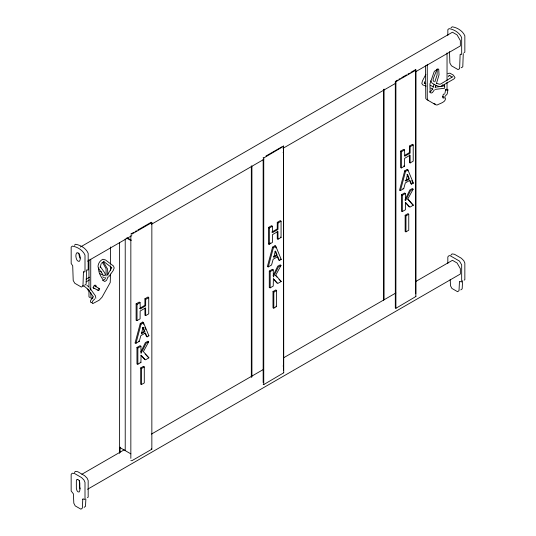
<?xml version="1.0" encoding="UTF-8"?>
<svg xmlns="http://www.w3.org/2000/svg" width="536" height="536" viewBox="0 0 536 536"><rect width="100%" height="100%" fill="white"/><g stroke="black" fill="none" stroke-linecap="round" stroke-linejoin="round"><path stroke-width="0.8" d="M88.963 289.889L88.963 296.562L89.318 297.312L90.149 297.245M88.963 287.39L88.963 259.873M90.738 292.582L91.1 298.338L92.386 298.009L92.949 296.911M90.738 290.083L90.738 259.23M98.731 267.451C97.887 272.69 101.465 277.46 104.198 281.413L105.398 281.192L106.644 280.161L107.91 277.005M106.135 275.98L106.061 268.643L102.671 262.694M107.91 275.504L107.569 269.032L103.669 262.392L101.304 263.163M110.523 274.05L110.222 282.539L102.028 297.225L99.234 300.18L92.695 303.644L92.192 303.135L92.393 301.359L94.738 298.934M110.523 270.767L110.523 265.843M110.523 264.201L110.523 246.962M119.608 453.396L119.608 242.393M120.118 452.351L120.118 447.091M251.324 377.418L251.324 165.852M251.92 376.922L251.92 166.2M383.481 300.281L383.481 89.559M384.071 299.785L384.071 89.063M444.31 86.015L444.317 84.373M86.618 270.191L86.115 284.315L84.521 285.239M463.265 53.553L462.789 66.846L461.195 67.764M85.867 499.043L85.505 506.299L84.112 507.371M462.581 280.764L462.179 288.824L460.786 289.902M98.021 267.189C97.887 263.866 99.837 260.65 102.858 259.263L105.478 259.947L113.565 266.07L114.175 268.007L113.176 270.586L108.627 277.018M444.994 93.063L445.644 89.391L446.89 89.264L447.942 89.84L447.212 93.947L444.82 96.621M424.264 83.368L424.653 81.666M283.571 145.846L283.732 372.801L263.752 384.587L263.156 384.245M415.882 69.894L415.882 296.509L395.903 308.294L395.313 307.945L395.307 81.338L395.903 81.68L415.809 70.189L415.722 69.553L410.797 72.394M283.732 146.194L263.752 157.979L263.156 157.631M140.251 323.516L135.039 343.06L135.963 343.275L139.253 341.378L140.841 335.65L145.45 332.99L147.119 336.836L148.901 335.804L143.514 322.706L142.744 322.076L140.251 323.516L141.069 324.119L143.514 322.706M135.963 343.275L141.069 324.119M272.576 247.123L267.364 266.667L268.281 266.888L271.571 264.985L273.159 259.257L277.769 256.597L279.437 260.442L281.219 259.411L275.832 246.319L275.062 245.682L272.576 247.123L273.394 247.726L275.832 246.319M268.281 266.888L273.394 247.726M404.727 170.83L399.514 190.367L400.432 190.588L403.729 188.685L405.31 182.957L409.919 180.297L411.588 184.143L413.377 183.118L407.983 170.019L407.219 169.389L404.727 170.83L405.544 171.433L407.983 170.019M400.432 190.588L405.544 171.433M94.142 285.561L99.663 288.743L99.247 290.063L98.229 290.525L92.869 287.437M433.115 87.308L434.1 84.232M434.837 81.934L437.054 75.02L437.269 68.742M435.138 87.569L435.882 85.264M436.371 83.73L439.044 74.792L438.689 69.017L435.091 70.678L434.113 71.844L429.939 83.938L430.207 92.574L431.138 93.05L432.378 92.641L434.401 89.867M111.736 267.859L107.548 274.693M437.041 69.245L433.222 78.805L433.068 80.233L433.939 81.633M101.056 264.014L100.292 267.451L100.245 266.519L104.822 272.951L105.324 275.082L104.024 275.685L99.689 273.521M140.794 352.018L145.397 342.605L147.983 341.218L148.666 341.894L143.387 351.616L148.887 357.867L145.464 359.85L141.062 355.16L140.921 362.47L137.866 364.232L136.961 364.004L136.961 347.469L140.077 345.673L140.921 346.263L141.055 353.392L146.134 343.254L148.666 341.894M273.119 275.625L277.715 266.211L280.301 264.824L280.991 265.501L275.712 275.223L281.212 281.48L277.782 283.457L273.38 278.767L273.239 286.077L270.184 287.845L269.286 287.611L269.286 271.082L272.402 269.28L273.239 269.869L273.373 277.005L278.452 266.861L280.991 265.501M404.915 200.049L409.873 189.911L412.459 188.531L413.142 189.208L407.863 198.923L413.363 205.181L409.933 207.157L405.538 202.467L405.397 209.777L402.335 211.546L401.437 211.311L401.437 194.782L404.553 192.98L405.397 193.57L405.531 200.705L410.603 190.568L413.142 189.208M432.619 88.842L430.602 91.616L429.356 92.018M425.899 74.283L422.435 80.909L421.825 83.542L422.824 84.969L426.167 86.075M105.793 277.588L104.862 279.135L103.622 280.167L102.416 280.382M88.661 289.48L88.058 290.472L89.11 291.041M441.858 85.78L442.676 84.762M448.243 76.594L449.041 75.609L450.059 75.476L449.168 75.442L451.935 76.996M452.786 76.708L440.572 84.085L439.172 84.179L436.78 83.261M74.323 472.538L75.375 471.385L77.78 471.734L84.708 475.733L87.113 478.159L88.172 480.531L88.172 497.1L87.475 497.636M450.997 255.069L452.049 253.91L454.461 254.265L461.382 258.265L463.787 260.69L464.846 263.062L464.846 279.631L464.149 280.161M92.956 297.909L91.107 299.577L90.376 301.158L90.919 302.619L91.73 302.451M74.33 245.3L75.536 244.269C80.568 245.032 86.135 248.382 88.172 253.294L88.172 269.642L87.938 270.151L86.872 269.802M451.004 27.832L452.21 26.8C457.242 27.564 462.809 30.914 464.846 35.818L464.846 52.166L464.055 52.622M447.942 89.84L447.339 90.323L445.918 90.048L445.644 89.391M86.102 279.162L89.559 277.166M86.082 281.876L89.512 279.893M80.38 247.029L452.438 32.22L457.074 34.9L460.35 40.582L460.35 45.935L415.387 71.898M133.658 232.396L130.844 234.024L131.95 234.071L151.849 222.581L151.849 449.195L131.95 460.685L130.844 460.638M135.065 231.585L136.472 230.775M137.879 229.957L151.259 222.239L151.849 222.581M265.97 156.01L282.164 146.663M396.017 80.929L397.424 80.119M398.831 79.301L400.238 78.491M401.645 77.68L406.569 74.832M407.983 74.022L409.39 73.211M87.569 261.159L131.809 235.619M151.393 224.309L263.806 159.406M283.008 148.325L395.803 83.201M283.062 152.633L283.571 152.338M145.685 315.61L145.638 307.872L140.137 311.048L140.09 318.846L137.028 320.608L136.124 320.381L136.124 303.852L139.239 302.049L140.09 302.632L140.285 308.977L145.645 305.828L145.685 299.403L144.948 298.753L148.07 296.951L148.74 297.641L148.74 313.848L145.685 315.61L144.948 315.282L144.948 308.314M278.01 239.217L277.956 231.478L272.456 234.654L272.409 242.453L269.353 244.215L268.442 243.987L268.442 227.458L271.564 225.656L272.409 226.246L272.61 232.584L277.97 229.435L278.01 223.01L277.273 222.36L280.388 220.557L281.065 221.247L281.065 237.455L278.01 239.217L277.273 238.889L277.273 231.143M410.161 162.924L410.114 155.185L404.613 158.361L404.559 166.153L401.504 167.915L400.6 167.688L400.6 151.159L403.715 149.356L404.559 149.946L404.76 156.284L410.12 153.135L410.161 146.717L409.424 146.06L412.546 144.264L413.216 144.948L413.216 161.155L410.161 162.924L409.424 162.596L409.424 154.844M137.028 320.608L137.028 304.401L140.09 302.632M145.685 299.403L148.74 297.641M269.353 244.215L269.353 228.008L272.409 226.246M278.01 223.01L281.065 221.247M401.504 167.915L401.504 151.708L404.559 149.946M410.161 146.717L413.216 144.948M139.44 308.515L144.908 305.306L144.948 298.753M271.765 232.121L277.233 228.912L277.273 222.36M404.58 155.44L409.383 152.613L409.424 146.06M268.442 243.987L270.312 242.909M141.357 333.064L144.204 331.241L142.784 327.643M273.675 256.67L276.529 254.848L275.102 251.25M405.162 180.759L408.68 178.555L406.971 174.26M137.866 364.232L137.866 348.025L140.921 346.263M270.184 287.845L270.184 271.631L273.239 269.869M402.335 211.546L402.335 195.339L405.397 193.57M140.673 367.951L143.521 366.302L144.285 366.932L144.285 382.918L141.491 384.526L140.673 384.245L140.673 367.951L141.491 368.547L141.491 384.526M272.998 291.557L275.839 289.916L276.603 290.546L276.603 306.525L273.816 308.14L272.998 307.852L272.998 291.557L273.816 292.154L273.816 308.14M405.149 215.258L407.99 213.616L408.754 214.246L408.754 230.232L405.966 231.84L405.149 231.559L405.149 215.258L405.966 215.854L405.966 231.84M141.491 368.547L144.285 366.932M273.816 292.154L276.603 290.546M405.966 215.854L408.754 214.246M81.827 474.286L124.238 449.798M151.454 434.086L263.491 369.405M283.45 357.88L395.863 292.978M415.447 281.675L452.438 260.315L457.074 262.995L460.35 268.677L460.35 274.03L87.569 489.254M283.062 365.994L283.571 365.699M103.153 261.662L104.091 261.159M442.488 96.748L443.607 96.761L443.842 97.318M443.319 86.162L435.627 87.14M447.828 73.459L449.932 73.184L453.376 75.12L455.044 77.673L453.885 78.986L441.182 86.309L439.018 86.484L435.547 85.144L432.163 83.207L430.676 80.822M435.279 89.385L444.599 88.246L444.739 86.872L443.976 85.298M99.689 271.276L101.82 272.027M444.826 93.988L443.922 93.981L443.145 94.725L442.689 97.318L443.044 98.068L445.389 97.787C446.434 102.155 439.895 103.394 437.034 105.029L435.755 104.781L426.636 99.515L425.778 98.53L425.477 65.761M94.704 288.442L93.472 288.341L93.465 286.706L94.691 285.172L95.924 285.273L95.931 286.907M433.972 103.749L435.252 104.004M402.871 188.431L403.729 188.685M138.395 341.117L139.253 341.378M424.378 83.167L425.792 83.596M403.715 165.892L404.559 166.153M140.077 362.202L140.921 362.47M275.839 306.21L276.603 306.525M102.631 276.871L104.373 277.594M99.663 288.743L98.899 288.395L98.014 289.5L98.229 290.525M411.588 184.143L410.891 183.794L409.551 180.545M279.437 260.442L278.74 260.094L277.132 256.188M147.119 336.836L146.415 336.487L145.082 333.231M433.517 86.939L430.361 85.284M430.817 88.072L432.934 89.164M412.68 204.819L413.363 205.181M281.212 281.48L279.008 279.397M148.887 357.867L145.162 354.068M280.388 237.093L281.065 237.455M413.377 183.118L412.713 182.749L411.795 180.518M280.562 259.042L281.219 259.411M148.238 335.435L148.901 335.804M127.139 237.783L131.354 240.215M126.63 238.078L130.844 240.51M151.259 448.853L151.849 449.195M119.608 447.386L130.844 453.871L130.844 458.381M82.752 285.567L85.465 287.149L88.4 289.775M400.6 151.159L401.504 151.708M268.442 227.458L269.353 228.008M136.124 303.852L137.028 304.401M401.437 194.782L402.335 195.339M269.286 271.082L270.184 271.631M136.961 347.469L137.866 348.025M104.091 261.823L111.803 267.665M86.912 285.393L88.587 286.673M407.608 199.084L412.171 204.25M405.457 202.621L409.182 206.842M275.45 275.377L276.978 277.099M273.306 278.921L277.032 283.135M140.981 355.308L144.713 359.529M428.411 100.547L427.554 99.555L427.259 97.981L427.259 64.327M98.376 268.174L102.932 274.573M89.787 287.966L95.582 296.073L95.797 298.351M87.757 289.018L93.378 296.884M415.722 296.16L415.882 296.509M283.571 372.46L283.732 372.801M407.219 169.389L407.829 170.87M275.062 245.682L275.98 247.913M142.744 322.076L143.655 324.307M144.881 327.275L145.792 329.499M80.199 488.953L79.516 486.722L79.516 480.571M450.2 279.484L450.495 285.735L451.888 288.422L457.623 291.731L459.017 290.653L459.453 281.782L459.68 281.367L461.476 282.003L461.677 281.46L461.677 264.891L459.479 261.086L450.026 255.632L448.887 255.739L447.828 256.891L447.828 263.524M449.496 51.61L449.885 63.054L451.48 65.807L458.032 69.593L459.627 68.675L460.129 54.545L460.384 54.163L461.449 54.505L461.677 53.995L461.677 37.647C459.64 32.736 454.079 29.386 449.041 28.629L447.841 29.661L447.841 35.383M447.037 52.923L447.037 80.434M447.037 82.102L447.037 89.606M415.722 71.174L415.722 293.909M395.903 81.68L395.903 308.294M283.571 147.467L283.571 370.209M263.752 157.979L263.752 384.587M263.156 159.306L263.156 382.57M130.844 235.646L130.844 453.871M125.223 238.942L125.223 450.629M80.052 258.171A7.517 4.342 60 0 1 79.033 253.575M83.449 272.02L82.953 286.144L81.358 287.068L74.806 283.283L73.211 280.522L72.708 265.816L71.167 263.478L71.167 247.13L72.367 246.098C77.405 246.862 82.966 250.212 85.003 255.123L85.003 271.464L84.775 271.98L83.71 271.631L83.449 272.02M82.779 499.257L82.343 508.128L80.949 509.2L75.214 505.89L73.821 503.204L73.378 493.83L71.154 490.936L71.154 474.367L72.213 473.208L74.618 473.563L81.539 477.563L83.951 479.988L85.003 482.36L85.003 498.929L84.802 499.472L83.006 498.835L82.779 499.257M142.904 327.704L141.39 333.874L144.948 331.697L143.273 327.489L142.904 327.704M275.223 251.317L273.708 257.481L277.266 255.304L275.591 251.096L275.223 251.317M407.373 175.017L405.866 181.181L409.424 179.004L407.749 174.796L407.373 175.017M77.037 479.425L76.347 480.866L76.347 488.551L77.037 490.782L78.082 491.881L79.127 491.988L79.81 490.547L79.81 482.862L79.127 480.631L78.082 479.532L77.037 479.425M78.082 252.952L76.889 252.751A7.517 4.342 60 0 0 76.889 260L78.082 261.173L79.274 261.374A7.517 4.342 60 0 0 79.274 254.124L78.082 252.952"/></g></svg>
